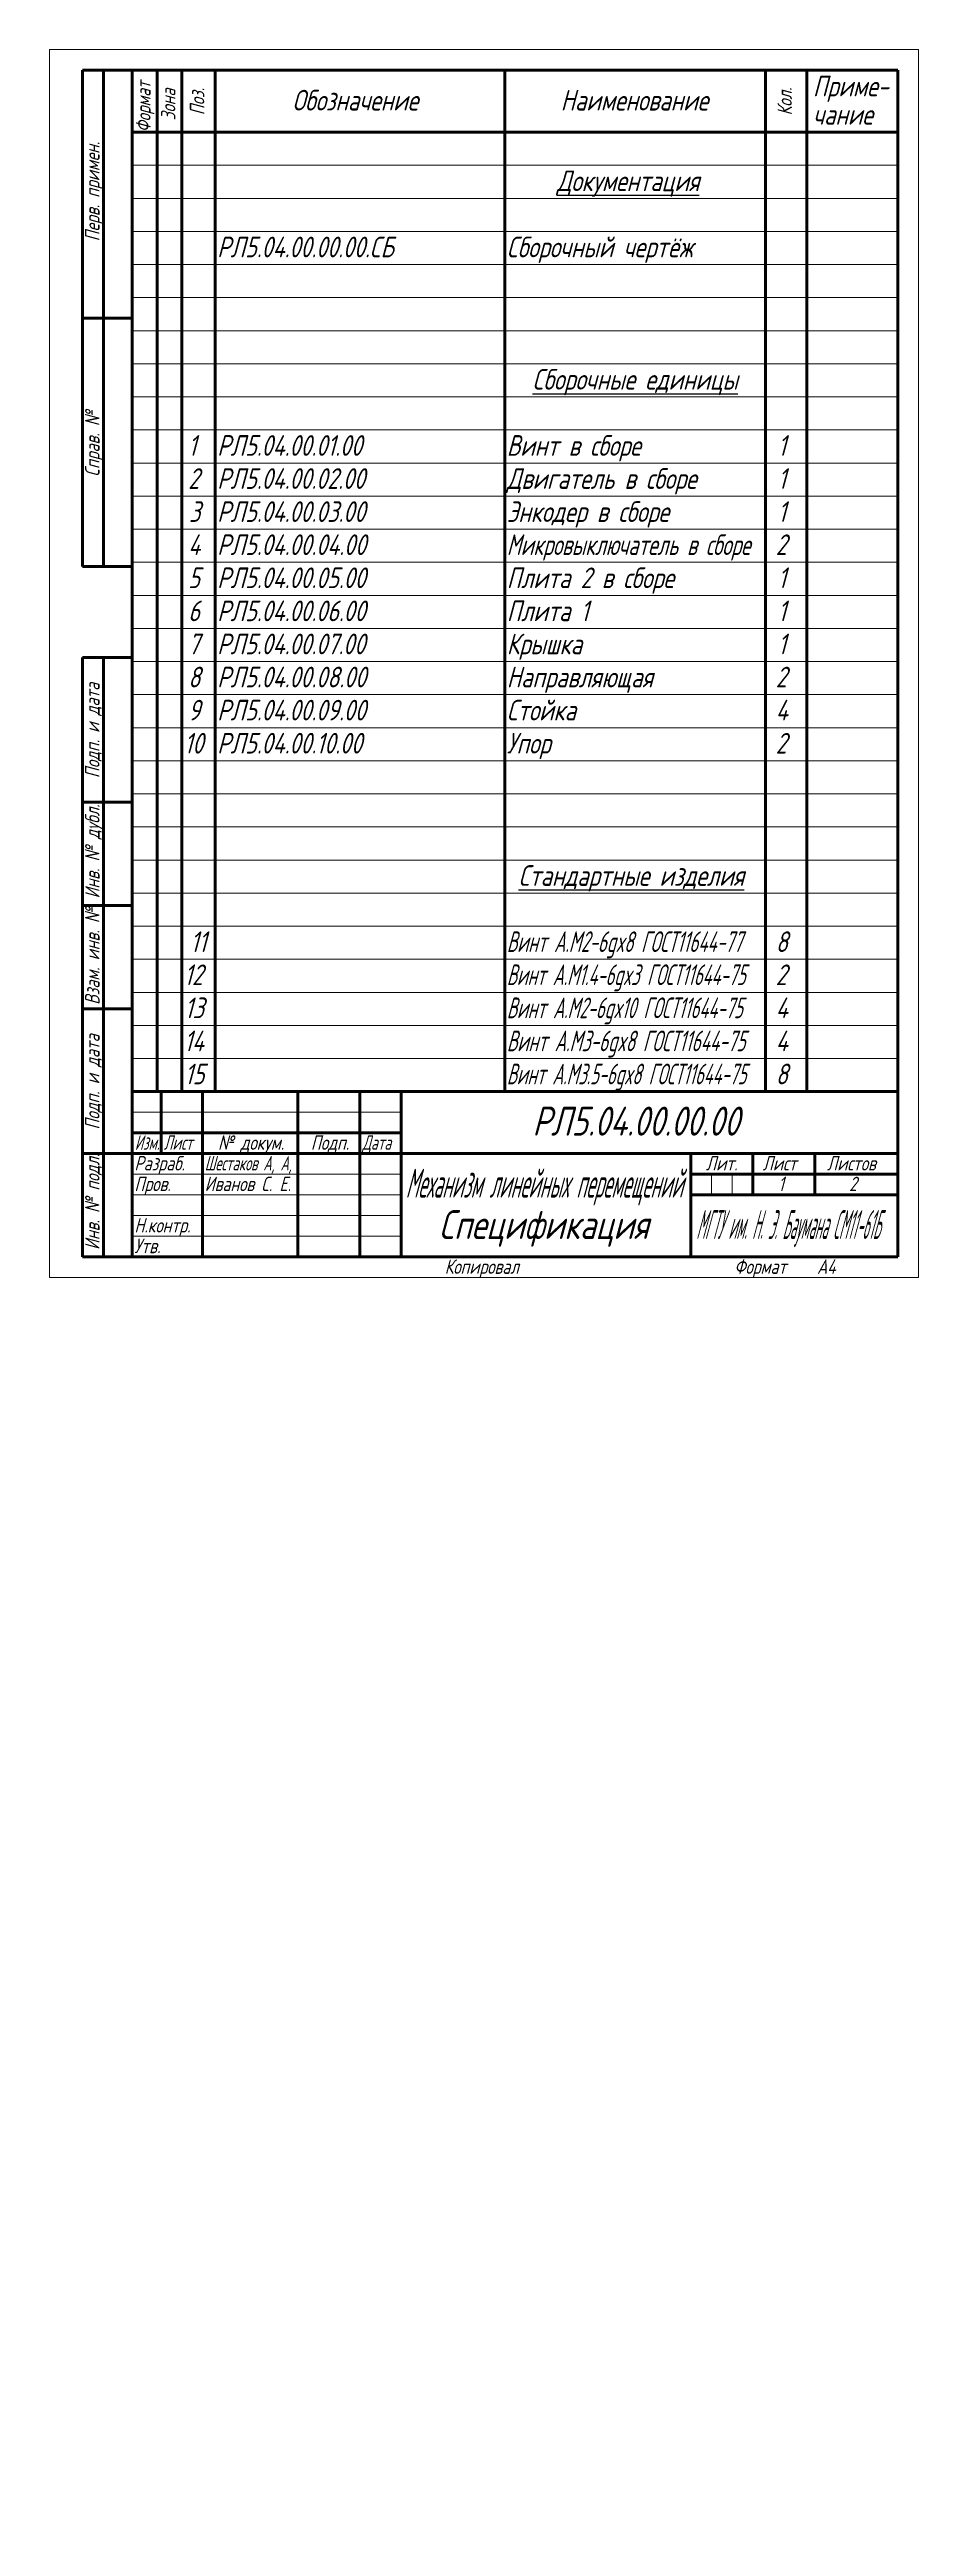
# Model space of a CAD drawing. Header units: millimetres. Extents: x 0 to 210, y -599 to 0.
import ezdxf

# ---------------------------------------------------------------- set-up
doc = ezdxf.new("R2010")
doc.units = ezdxf.units.MM
doc.linetypes.add('K5LT_BASIC', pattern=[0])
doc.linetypes.add('K5LT_THIN', pattern=[0])
doc.styles.add('KTEXTSTYLE', font='GOST_AU.SHX', dxfattribs={"width": 0.96, "height": 5})

# ---------------------------------------------------------------- blocks, each defined once
blk = doc.blocks.new('U0')
at = {"color": 7, "linetype": 'K5LT_THIN', "lineweight": 18, "true_color": 0xffffff}
for p, q in [((0, 0), (210, 0)), ((0, -297), (0, 0)), ((210, 0), (210, -297)), ((20, -28), (26, -28)), ((26, -28), (32, -28)), ((32, -28), (40, -28)), ((40, -28), (110, -28)), ((110, -28), (173, -28)), ((173, -28), (183, -28)), ((183, -28), (205, -28)), ((20, -36), (26, -36)), ((26, -36), (32, -36)), ((32, -36), (40, -36)), ((40, -36), (110, -36)), ((110, -36), (173, -36)), ((173, -36), (183, -36)), ((183, -36), (205, -36)), ((20, -44), (26, -44)), ((26, -44), (32, -44)), ((32, -44), (40, -44)), ((40, -44), (110, -44)), ((110, -44), (173, -44)), ((173, -44), (183, -44)), ((183, -44), (205, -44)), ((20, -52), (26, -52)), ((26, -52), (32, -52)), ((32, -52), (40, -52)), ((40, -52), (110, -52)), ((110, -52), (173, -52)), ((173, -52), (183, -52)), ((183, -52), (205, -52)), ((20, -60), (26, -60)), ((26, -60), (32, -60)), ((32, -60), (40, -60)), ((40, -60), (110, -60)), ((110, -60), (173, -60)), ((173, -60), (183, -60)), ((183, -60), (205, -60)), ((20, -68), (26, -68)), ((26, -68), (32, -68)), ((32, -68), (40, -68)), ((40, -68), (110, -68)), ((110, -68), (173, -68)), ((173, -68), (183, -68)), ((183, -68), (205, -68)), ((20, -76), (26, -76)), ((26, -76), (32, -76)), ((32, -76), (40, -76)), ((40, -76), (110, -76)), ((110, -76), (173, -76)), ((173, -76), (183, -76)), ((183, -76), (205, -76)), ((20, -84), (26, -84)), ((26, -84), (32, -84)), ((32, -84), (40, -84)), ((40, -84), (110, -84)), ((110, -84), (173, -84)), ((173, -84), (183, -84)), ((183, -84), (205, -84)), ((20, -92), (26, -92)), ((26, -92), (32, -92)), ((32, -92), (40, -92)), ((40, -92), (110, -92)), ((110, -92), (173, -92)), ((173, -92), (183, -92)), ((183, -92), (205, -92)), ((20, -100), (26, -100)), ((26, -100), (32, -100)), ((32, -100), (40, -100)), ((40, -100), (110, -100)), ((110, -100), (173, -100)), ((173, -100), (183, -100)), ((183, -100), (205, -100)), ((20, -108), (26, -108)), ((26, -108), (32, -108)), ((32, -108), (40, -108)), ((40, -108), (110, -108)), ((110, -108), (173, -108)), ((173, -108), (183, -108)), ((183, -108), (205, -108)), ((20, -116), (26, -116)), ((26, -116), (32, -116)), ((32, -116), (40, -116)), ((40, -116), (110, -116)), ((110, -116), (173, -116)), ((173, -116), (183, -116)), ((183, -116), (205, -116)), ((20, -124), (26, -124)), ((26, -124), (32, -124)), ((32, -124), (40, -124)), ((40, -124), (110, -124)), ((110, -124), (173, -124)), ((173, -124), (183, -124)), ((183, -124), (205, -124)), ((20, -132), (26, -132)), ((26, -132), (32, -132)), ((32, -132), (40, -132)), ((40, -132), (110, -132)), ((110, -132), (173, -132)), ((173, -132), (183, -132)), ((183, -132), (205, -132)), ((20, -140), (26, -140)), ((26, -140), (32, -140)), ((32, -140), (40, -140)), ((40, -140), (110, -140)), ((110, -140), (173, -140)), ((173, -140), (183, -140)), ((183, -140), (205, -140)), ((20, -148), (26, -148)), ((26, -148), (32, -148)), ((32, -148), (40, -148)), ((40, -148), (110, -148)), ((110, -148), (173, -148)), ((173, -148), (183, -148)), ((183, -148), (205, -148)), ((20, -156), (26, -156)), ((26, -156), (32, -156)), ((32, -156), (40, -156)), ((40, -156), (110, -156)), ((110, -156), (173, -156)), ((173, -156), (183, -156)), ((183, -156), (205, -156)), ((20, -164), (26, -164)), ((26, -164), (32, -164)), ((32, -164), (40, -164)), ((40, -164), (110, -164)), ((110, -164), (173, -164)), ((173, -164), (183, -164)), ((183, -164), (205, -164)), ((20, -172), (26, -172)), ((26, -172), (32, -172)), ((32, -172), (40, -172)), ((40, -172), (110, -172)), ((110, -172), (173, -172)), ((173, -172), (183, -172)), ((183, -172), (205, -172)), ((20, -180), (26, -180)), ((26, -180), (32, -180)), ((32, -180), (40, -180)), ((40, -180), (110, -180)), ((110, -180), (173, -180)), ((173, -180), (183, -180)), ((183, -180), (205, -180)), ((20, -188), (26, -188)), ((26, -188), (32, -188)), ((32, -188), (40, -188)), ((40, -188), (110, -188)), ((110, -188), (173, -188)), ((173, -188), (183, -188)), ((183, -188), (205, -188)), ((20, -196), (26, -196)), ((26, -196), (32, -196)), ((32, -196), (40, -196)), ((40, -196), (110, -196)), ((110, -196), (173, -196)), ((173, -196), (183, -196)), ((183, -196), (205, -196)), ((20, -204), (26, -204)), ((26, -204), (32, -204)), ((32, -204), (40, -204)), ((40, -204), (110, -204)), ((110, -204), (173, -204)), ((173, -204), (183, -204)), ((183, -204), (205, -204)), ((20, -212), (26, -212)), ((26, -212), (32, -212)), ((32, -212), (40, -212)), ((40, -212), (110, -212)), ((110, -212), (173, -212)), ((173, -212), (183, -212)), ((183, -212), (205, -212)), ((20, -220), (26, -220)), ((26, -220), (32, -220)), ((32, -220), (40, -220)), ((40, -220), (110, -220)), ((110, -220), (173, -220)), ((173, -220), (183, -220)), ((183, -220), (205, -220)), ((20, -228), (26, -228)), ((26, -228), (32, -228)), ((32, -228), (40, -228)), ((40, -228), (110, -228)), ((110, -228), (173, -228)), ((173, -228), (183, -228)), ((183, -228), (205, -228)), ((20, -236), (26, -236)), ((26, -236), (32, -236)), ((32, -236), (40, -236)), ((40, -236), (110, -236)), ((110, -236), (173, -236)), ((173, -236), (183, -236)), ((183, -236), (205, -236)), ((20, -244), (26, -244)), ((26, -244), (32, -244)), ((32, -244), (40, -244)), ((40, -244), (110, -244)), ((110, -244), (173, -244)), ((173, -244), (183, -244)), ((183, -244), (205, -244)), ((20, -252), (26, -252)), ((20, -257), (85, -257)), ((26, -252), (32, -252)), ((32, -252), (40, -252)), ((40, -252), (110, -252)), ((110, -252), (173, -252)), ((173, -252), (183, -252)), ((183, -252), (205, -252)), ((20, -272), (37, -272)), ((37, -272), (60, -272)), ((60, -272), (75, -272)), ((75, -272), (85, -272)), ((159.96, -277), (159.96, -272)), ((164.98, -277), (164.98, -272)), ((20, -277), (37, -277)), ((37, -277), (60, -277)), ((60, -277), (75, -277)), ((75, -277), (85, -277)), ((20, -282), (85, -282)), ((20, -287), (85, -287)), ((210, -297), (0, -297))]:
    blk.add_line(p, q, dxfattribs=at)
at = {"color": 143, "linetype": 'K5LT_BASIC', "lineweight": 60, "true_color": 0x33acca}
for p, q in [((8, -125), (8, -5)), ((20, -5), (8, -5)), ((13, -125), (13, -5)), ((20, -5), (205, -5)), ((20, -292), (20, -5)), ((26, -5), (26, -20)), ((32, -5), (32, -20)), ((40, -5), (40, -20)), ((110, -5), (110, -20)), ((173, -5), (173, -20)), ((183, -5), (183, -20)), ((205, -5), (205, -292)), ((20, -20), (205, -20)), ((26, -20), (26, -28)), ((32, -20), (32, -28)), ((40, -20), (40, -28)), ((110, -20), (110, -28)), ((173, -20), (173, -28)), ((183, -20), (183, -28)), ((26, -28), (26, -36)), ((32, -28), (32, -36)), ((40, -28), (40, -36)), ((110, -28), (110, -36)), ((173, -28), (173, -36)), ((183, -28), (183, -36)), ((26, -36), (26, -44)), ((32, -36), (32, -44)), ((40, -36), (40, -44)), ((110, -36), (110, -44)), ((173, -36), (173, -44)), ((183, -36), (183, -44)), ((26, -44), (26, -52)), ((32, -44), (32, -52)), ((40, -44), (40, -52)), ((110, -44), (110, -52)), ((173, -44), (173, -52)), ((183, -44), (183, -52)), ((26, -52), (26, -60)), ((32, -52), (32, -60)), ((40, -52), (40, -60)), ((110, -52), (110, -60)), ((173, -52), (173, -60)), ((183, -52), (183, -60)), ((20, -65), (8, -65)), ((26, -60), (26, -68)), ((32, -60), (32, -68)), ((40, -60), (40, -68)), ((110, -60), (110, -68)), ((173, -60), (173, -68)), ((183, -60), (183, -68)), ((26, -68), (26, -76)), ((32, -68), (32, -76)), ((40, -68), (40, -76)), ((110, -68), (110, -76)), ((173, -68), (173, -76)), ((183, -68), (183, -76)), ((26, -76), (26, -84)), ((32, -76), (32, -84)), ((40, -76), (40, -84)), ((110, -76), (110, -84)), ((173, -76), (173, -84)), ((183, -76), (183, -84)), ((26, -84), (26, -92)), ((32, -84), (32, -92)), ((40, -84), (40, -92)), ((110, -84), (110, -92)), ((173, -84), (173, -92)), ((183, -84), (183, -92)), ((26, -92), (26, -100)), ((32, -92), (32, -100)), ((40, -92), (40, -100)), ((110, -92), (110, -100)), ((173, -92), (173, -100)), ((183, -92), (183, -100)), ((26, -100), (26, -108)), ((32, -100), (32, -108)), ((40, -100), (40, -108)), ((110, -100), (110, -108)), ((173, -100), (173, -108)), ((183, -100), (183, -108)), ((26, -108), (26, -116)), ((32, -108), (32, -116)), ((40, -108), (40, -116)), ((110, -108), (110, -116)), ((173, -108), (173, -116)), ((183, -108), (183, -116)), ((26, -116), (26, -124)), ((32, -116), (32, -124)), ((40, -116), (40, -124)), ((110, -116), (110, -124)), ((173, -116), (173, -124)), ((183, -116), (183, -124)), ((20, -125), (8, -125)), ((26, -124), (26, -132)), ((32, -124), (32, -132)), ((40, -124), (40, -132)), ((110, -124), (110, -132)), ((173, -124), (173, -132)), ((183, -124), (183, -132)), ((26, -132), (26, -140)), ((32, -132), (32, -140)), ((40, -132), (40, -140)), ((110, -132), (110, -140)), ((173, -132), (173, -140)), ((183, -132), (183, -140)), ((26, -140), (26, -148)), ((32, -140), (32, -148)), ((40, -140), (40, -148)), ((110, -140), (110, -148)), ((173, -140), (173, -148)), ((183, -140), (183, -148)), ((8, -292), (8, -147)), ((20, -147), (8, -147)), ((13, -292), (13, -147)), ((26, -148), (26, -156)), ((32, -148), (32, -156)), ((40, -148), (40, -156)), ((110, -148), (110, -156)), ((173, -148), (173, -156)), ((183, -148), (183, -156)), ((26, -156), (26, -164)), ((32, -156), (32, -164)), ((40, -156), (40, -164)), ((110, -156), (110, -164)), ((173, -156), (173, -164)), ((183, -156), (183, -164)), ((26, -164), (26, -172)), ((32, -164), (32, -172)), ((40, -164), (40, -172)), ((110, -164), (110, -172)), ((173, -164), (173, -172)), ((183, -164), (183, -172)), ((26, -172), (26, -180)), ((32, -172), (32, -180)), ((40, -172), (40, -180)), ((110, -172), (110, -180)), ((173, -172), (173, -180)), ((183, -172), (183, -180)), ((20, -182), (8, -182)), ((26, -180), (26, -188)), ((32, -180), (32, -188)), ((40, -180), (40, -188)), ((110, -180), (110, -188)), ((173, -180), (173, -188)), ((183, -180), (183, -188)), ((26, -188), (26, -196)), ((32, -188), (32, -196)), ((40, -188), (40, -196)), ((110, -188), (110, -196)), ((173, -188), (173, -196)), ((183, -188), (183, -196)), ((26, -196), (26, -204)), ((32, -196), (32, -204)), ((40, -196), (40, -204)), ((110, -196), (110, -204)), ((173, -196), (173, -204)), ((183, -196), (183, -204)), ((20, -207), (8, -207)), ((26, -204), (26, -212)), ((32, -204), (32, -212)), ((40, -204), (40, -212)), ((110, -204), (110, -212)), ((173, -204), (173, -212)), ((183, -204), (183, -212)), ((26, -212), (26, -220)), ((32, -212), (32, -220)), ((40, -212), (40, -220)), ((110, -212), (110, -220)), ((173, -212), (173, -220)), ((183, -212), (183, -220)), ((26, -220), (26, -228)), ((32, -220), (32, -228)), ((40, -220), (40, -228)), ((110, -220), (110, -228)), ((173, -220), (173, -228)), ((183, -220), (183, -228)), ((20, -232), (8, -232)), ((26, -228), (26, -236)), ((32, -228), (32, -236)), ((40, -228), (40, -236)), ((110, -228), (110, -236)), ((173, -228), (173, -236)), ((183, -228), (183, -236)), ((26, -236), (26, -244)), ((32, -236), (32, -244)), ((40, -236), (40, -244)), ((110, -236), (110, -244)), ((173, -236), (173, -244)), ((183, -236), (183, -244)), ((26, -244), (26, -252)), ((32, -244), (32, -252)), ((40, -244), (40, -252)), ((110, -244), (110, -252)), ((173, -244), (173, -252)), ((183, -244), (183, -252)), ((20, -252), (205, -252)), ((20, -292), (20, -252)), ((27, -267), (27, -252)), ((37, -277), (37, -252)), ((60, -277), (60, -252)), ((75, -277), (75, -252)), ((85, -292), (85, -252)), ((20, -262), (27, -262)), ((27, -262), (37, -262)), ((37, -262), (60, -262)), ((60, -262), (75, -262)), ((75, -262), (85, -262)), ((20, -267), (8, -267)), ((20, -267), (27, -267)), ((27, -267), (37, -267)), ((37, -267), (60, -267)), ((60, -267), (75, -267)), ((75, -267), (85, -267)), ((85, -267), (205, -267)), ((155, -292), (155, -267)), ((170, -277), (170, -267)), ((185, -277), (185, -267)), ((155, -272), (170, -272)), ((170, -272), (205, -272)), ((37, -292), (37, -277)), ((60, -292), (60, -277)), ((75, -292), (75, -277)), ((155, -277), (159.96, -277)), ((159.96, -277), (164.98, -277)), ((164.98, -277), (170, -277)), ((170, -277), (185, -277)), ((185, -277), (205, -277)), ((20, -292), (8, -292)), ((205, -292), (20, -292))]:
    blk.add_line(p, q, dxfattribs=at)
at = {"color": 7, "char_height": 2.5, "attachment_point": 1, "rotation": 90, "style": 'KTEXTSTYLE'}
for s, insert in [('\\H3.5;\\W0.965;\\Q15;\\Q15;\\W0.946;Формат', (20.92, -20)), ('\\H3.5;\\W0.965;\\Q15;\\Q15;Зона', (26.92, -17.15)), ('\\H3.5;\\W0.965;\\Q15;\\Q15;Поз.', (33.92, -15.88)), ('\\H3.5;\\W0.965;\\Q15;\\Q15;Кол.', (175.92, -15.93)), ('\\H3.5;\\W0.965;\\Q15;\\Q15;Перв. примен.', (8.58, -46.39)), ('\\H3.5;\\W0.965;\\Q15;\\Q15;Справ. №', (8.58, -103.28)), ('\\H3.5;\\W0.965;\\Q15;\\Q15;Подп. и дата', (8.58, -176.2)), ('\\H3.5;\\W0.965;\\Q15;\\Q15;Инв. № дубл.', (8.58, -205.29)), ('\\H3.5;\\W0.965;\\Q15;\\Q15;Взам. инв. №', (8.58, -231.02)), ('\\H3.5;\\W0.965;\\Q15;\\Q15;Подп. и дата', (8.58, -261.2)), ('\\H3.5;\\W0.965;\\Q15;\\Q15;Инв. № подл.', (8.58, -290.29))]:
    blk.add_mtext(s, dxfattribs=dict(at, insert=insert))
at = {"color": 7, "char_height": 2.5, "attachment_point": 1, "style": 'KTEXTSTYLE'}
for s, insert in [('\\H3.5;\\W0.965;\\Q15;\\Q15;\\H5.00;Обозначение', (58.68, -9.75)), ('\\H3.5;\\W0.965;\\Q15;\\Q15;\\H5.00;Наименование', (123.52, -9.75)), ('\\H3.5;\\W0.965;\\Q15;\\Q15;\\H5.00;Приме-', (184.5, -6.33)), ('\\H3.5;\\W0.965;\\Q15;\\Q15;\\H5.00;чание', (184.5, -13.18)), ('\\H3.5;\\W0.965;\\Q15;\\L\\Q15;\\H5.00;Документация', (122.6, -29.25)), ('\\H3.5;\\W0.965;\\Q15;\\Q15;\\H5.00;РЛ5.04.00.00.00.СБ', (40.5, -45.25)), ('\\H3.5;\\W0.965;\\Q15;\\Q15;\\H5.00;Сборочный чертёж', (110.5, -45.25)), ('\\H3.5;\\W0.965;\\Q15;\\L\\Q15;\\H5.00;Сборочные единицы', (116.71, -77.25)), ('{\\H2x;\\Q15;\\W0.965;1}', (33.5, -93.25)), ('\\H3.5;\\W0.965;\\Q15;\\Q15;\\H5.00;РЛ5.04.00.01.00', (40.5, -93.25)), ('\\H3.5;\\W0.965;\\Q15;\\Q15;\\H5.00;Винт в сборе', (110.5, -93.25)), ('\\H3.5;\\W0.965;\\Q15;\\Q15;\\H5.00;1', (176.03, -93.25)), ('{\\H2x;\\Q15;\\W0.965;2}', (33.5, -101.25)), ('\\H3.5;\\W0.965;\\Q15;\\Q15;\\H5.00;РЛ5.04.00.02.00', (40.5, -101.25)), ('\\H3.5;\\W0.965;\\Q15;\\Q15;\\H5.00;Двигатель в сборе', (110.5, -101.25)), ('\\H3.5;\\W0.965;\\Q15;\\Q15;\\H5.00;1', (176.03, -101.25)), ('{\\H2x;\\Q15;\\W0.965;3}', (33.7, -109.25)), ('\\H3.5;\\W0.965;\\Q15;\\Q15;\\H5.00;РЛ5.04.00.03.00', (40.5, -109.25)), ('\\H3.5;\\W0.965;\\Q15;\\Q15;\\H5.00;Энкодер в сборе', (110.5, -109.25)), ('\\H3.5;\\W0.965;\\Q15;\\Q15;\\H5.00;1', (176.03, -109.25)), ('{\\H2x;\\Q15;\\W0.965;4}', (33.5, -117.25)), ('\\H3.5;\\W0.965;\\Q15;\\Q15;\\H5.00;РЛ5.04.00.04.00', (40.5, -117.25)), ('\\H3.5;\\W0.965;\\Q15;\\Q15;\\W0.847;\\H5.00;Микровыключатель в сборе', (110.5, -117.25)), ('\\H3.5;\\W0.965;\\Q15;\\Q15;\\H5.00;2', (175.5, -117.25)), ('{\\H2x;\\Q15;\\W0.965;5}', (33.5, -125.25)), ('\\H3.5;\\W0.965;\\Q15;\\Q15;\\H5.00;РЛ5.04.00.05.00', (40.5, -125.25)), ('\\H3.5;\\W0.965;\\Q15;\\Q15;\\H5.00;Плита 2 в сборе', (110.5, -125.25)), ('\\H3.5;\\W0.965;\\Q15;\\Q15;\\H5.00;1', (176.03, -125.25)), ('{\\H2x;\\Q15;\\W0.965;6}', (33.5, -133.25)), ('\\H3.5;\\W0.965;\\Q15;\\Q15;\\H5.00;РЛ5.04.00.06.00', (40.5, -133.25)), ('\\H3.5;\\W0.965;\\Q15;\\Q15;\\H5.00;Плита 1', (110.5, -133.25)), ('\\H3.5;\\W0.965;\\Q15;\\Q15;\\H5.00;1', (176.03, -133.25)), ('{\\H2x;\\Q15;\\W0.965;7}', (33.5, -141.25)), ('\\H3.5;\\W0.965;\\Q15;\\Q15;\\H5.00;РЛ5.04.00.07.00', (40.5, -141.25)), ('\\H3.5;\\W0.965;\\Q15;\\Q15;\\H5.00;Крышка', (110.5, -141.25)), ('\\H3.5;\\W0.965;\\Q15;\\Q15;\\H5.00;1', (176.03, -141.25)), ('{\\H2x;\\Q15;\\W0.965;8}', (33.5, -149.25)), ('\\H3.5;\\W0.965;\\Q15;\\Q15;\\H5.00;РЛ5.04.00.08.00', (40.5, -149.25)), ('\\H3.5;\\W0.965;\\Q15;\\Q15;\\H5.00;Направляющая', (110.5, -149.25)), ('\\H3.5;\\W0.965;\\Q15;\\Q15;\\H5.00;2', (175.5, -149.25)), ('\\H3.5;\\W0.965;\\Q15;\\Q15;\\H5.00;9', (33.5, -157.25)), ('\\H3.5;\\W0.965;\\Q15;\\Q15;\\H5.00;РЛ5.04.00.09.00', (40.5, -157.25)), ('\\H3.5;\\W0.965;\\Q15;\\Q15;\\H5.00;Стойка', (110.5, -157.25)), ('\\H3.5;\\W0.965;\\Q15;\\Q15;\\H5.00;4', (175.5, -157.25)), ('{\\H2x;\\Q15;\\W0.965;10}', (32.53, -165.26)), ('\\H3.5;\\W0.965;\\Q15;\\Q15;\\H5.00;РЛ5.04.00.10.00', (40.5, -165.25)), ('\\H3.5;\\W0.965;\\Q15;\\Q15;\\H5.00;Упор', (110.5, -165.25)), ('\\H3.5;\\W0.965;\\Q15;\\Q15;\\H5.00;2', (175.5, -165.25)), ('\\H3.5;\\W0.965;\\Q15;\\L\\Q15;\\H5.00;Стандартные изделия', (113.34, -197.25)), ('{\\H2x;\\Q15;\\W0.965;11}', (34.03, -213.25)), ('\\H3.5;\\W0.965;\\Q15;\\Q15;\\W0.738;\\H5.00;Винт А.М2-6gx8 ГОСТ11644-77', (110.5, -213.25)), ('\\H3.5;\\W0.965;\\Q15;\\Q15;\\H5.00;8', (175.5, -213.25)), ('\\H3.5;\\W0.965;\\Q15;\\Q15;\\W0.944;\\H5.00;12', (32.52, -221.25)), ('\\H3.5;\\W0.965;\\Q15;\\Q15;\\W0.717;\\H5.00;Винт А.М1.4-6gx3 ГОСТ11644-75', (110.5, -221.25)), ('\\H3.5;\\W0.965;\\Q15;\\Q15;\\H5.00;2', (175.5, -221.25)), ('\\H3.5;\\W0.965;\\Q15;\\Q15;\\H5.00;13', (32.64, -229.25)), ('\\H3.5;\\W0.965;\\Q15;\\Q15;\\W0.722;\\H5.00;Винт А.М2-6gx10 ГОСТ11644-75', (110.5, -229.25)), ('\\H3.5;\\W0.965;\\Q15;\\Q15;\\H5.00;4', (175.5, -229.25)), ('\\H3.5;\\W0.965;\\Q15;\\Q15;\\W0.944;\\H5.00;14', (32.52, -237.25)), ('\\H3.5;\\W0.965;\\Q15;\\Q15;\\W0.746;\\H5.00;Винт А.М3-6gx8 ГОСТ11644-75', (110.5, -237.25)), ('\\H3.5;\\W0.965;\\Q15;\\Q15;\\H5.00;4', (175.5, -237.25)), ('\\H3.5;\\W0.965;\\Q15;\\Q15;\\H5.00;15', (32.64, -245.25)), ('\\H3.5;\\W0.965;\\Q15;\\Q15;\\W0.711;\\H5.00;Винт А.М3.5-6gx8 ГОСТ11644-75', (110.5, -245.25)), ('\\H3.5;\\W0.965;\\Q15;\\Q15;\\H5.00;8', (175.5, -245.25)), ('\\H3.5;\\W0.965;\\Q15;\\Q15;\\H7.00;РЛ5.04.00.00.00', (116.69, -255.65)), ('\\H3.5;\\W0.965;\\Q15;\\Q15;\\W0.797;Изм.', (20.61, -262.58)), ('\\H3.5;\\W0.965;\\Q15;\\Q15;\\W0.816;Лист', (27.6, -262.58)), ('\\H3.5;\\W0.965;\\Q15;\\Q15;№ докум.', (40.72, -262.58)), ('\\H3.5;\\W0.965;\\Q15;\\Q15;Подп.', (63.15, -262.58)), ('\\H3.5;\\W0.965;\\Q15;\\Q15;\\W0.816;Дата', (75.6, -262.58)), ('\\H3.5;\\W0.965;\\Q15;\\Q15;Разраб.', (20.5, -267.58)), ('\\H3.5;\\W0.965;\\Q15;\\Q15;\\W0.787;Шестаков А, А,', (37.5, -267.58)), ('\\H3.5;\\W0.965;\\Q15;\\Q15;Лит.', (158.61, -267.58)), ('\\H3.5;\\W0.965;\\Q15;\\Q15;Лист', (172.33, -267.58)), ('\\H3.5;\\W0.965;\\Q15;\\Q15;Листов', (187.88, -267.58)), ('\\H3.5;\\W0.965;\\Q15;\\Q15;Пров.', (20.5, -272.58)), ('\\H3.5;\\W0.965;\\Q15;\\Q15;Иванов С. Е.', (37.5, -272.58)), ('\\H3.5;\\W0.965;\\Q15;\\Q15;\\W0.538;\\H7.00;Механизм линейных перемещений', (86.06, -270.65)), ('\\H3.5;\\W0.965;\\Q15;\\Q15;1', (176.12, -272.58)), ('\\H3.5;\\W0.965;\\Q15;\\Q15;2', (193.25, -272.58)), ('\\H3.5;\\W0.965;\\Q15;\\Q15;\\H7.00;Спецификация', (94.09, -280.65)), ('\\H3.5;\\W0.965;\\Q15;\\Q15;\\W0.374;\\H7.00;МГТУ им. Н. Э. Баумана СМ11-61Б', (156.28, -280.65)), ('\\H3.5;\\W0.965;\\Q15;\\Q15;Н.контр.', (20.5, -282.58)), ('\\H3.5;\\W0.965;\\Q15;\\Q15;Утв.', (20.5, -287.58)), ('\\H3.5;\\W0.965;\\Q15;\\Q15;Копировал', (95.5, -292.58)), ('\\H3.5;\\W0.965;\\Q15;\\Q15;Формат', (165.5, -292.58)), ('\\H3.5;\\W0.965;\\Q15;\\Q15;A4', (185.5, -292.58))]:
    blk.add_mtext(s, dxfattribs=dict(at, insert=insert))

msp = doc.modelspace()

# ---------------------------------------------------------------- block references
msp.add_blockref('U0', (0, 0))

doc.saveas('drawing.dxf')
